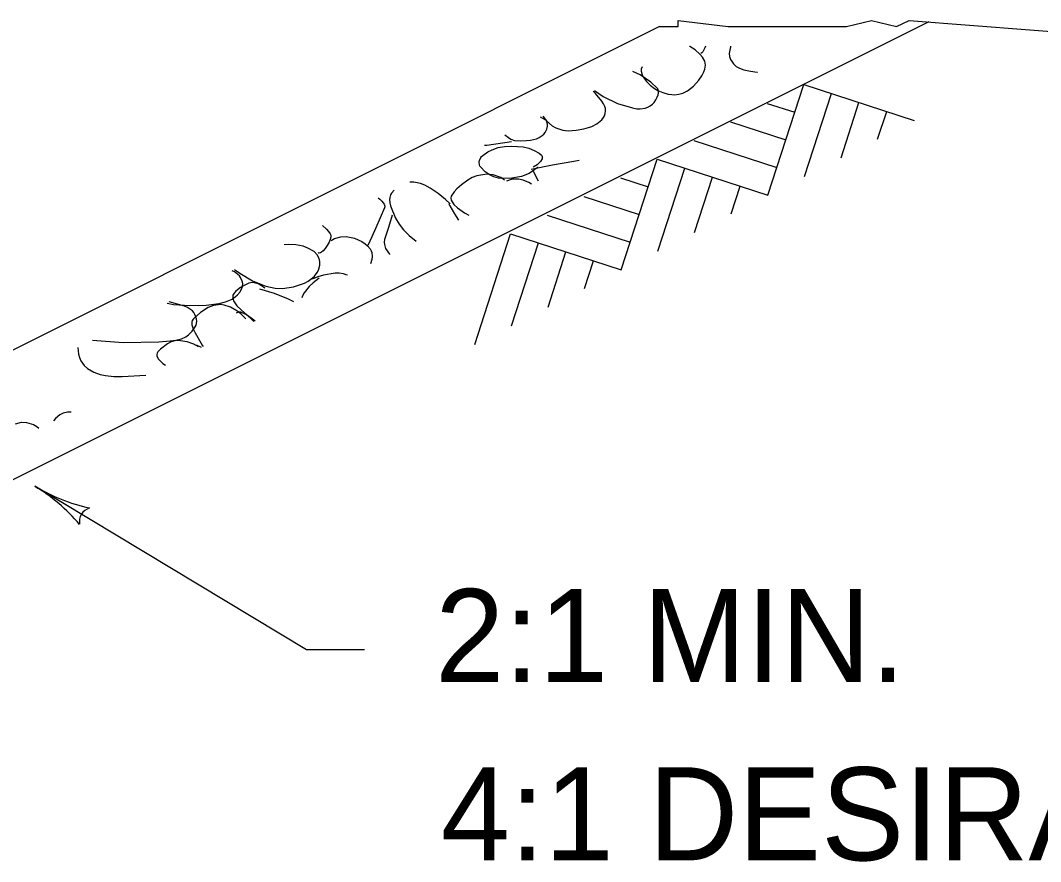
# Model space of a CAD drawing. Extents: x 997.6 to 1036.6, y 998.9 to 1071.3.
# Drawn here: x 1019.971 to 1022.164, y 1009.671 to 1011.481 of the extents above; entities that cross this region are included whole.
import ezdxf

# ---------------------------------------------------------------- set-up
doc = ezdxf.new("R2010")
doc.units = 0
doc.layers.add('Level 1', color=7, linetype='Continuous')
doc.layers.add('Level 5', color=7, linetype='Continuous')

msp = doc.modelspace()

# ---------------------------------------------------------------- linework, layer by layer
at = {"layer": 'Level 1'}
for p, q in [((1021.9242, 1011.4773), (1018.3477, 1009.6892)), ((1021.3449, 1011.4673), (1019.7947, 1010.6921)), ((1021.5778, 1011.1046), (1021.655, 1011.3425)), ((1021.655, 1011.3425), (1021.8928, 1011.2653)), ((1021.6565, 1011.1448), (1021.7145, 1011.3232)), ((1021.5763, 1011.3023), (1021.6357, 1011.283)), ((1021.7352, 1011.1849), (1021.7738, 1011.3038)), ((1021.814, 1011.225), (1021.8334, 1011.2844)), ((1021.4975, 1011.2623), (1021.6164, 1011.2235)), ((1021.4188, 1011.2222), (1021.5971, 1011.1641)), ((1021.2627, 1010.9442), (1021.3399, 1011.1819)), ((1021.3399, 1011.1819), (1021.5778, 1011.1046)), ((1021.3415, 1010.9843), (1021.3994, 1011.1626)), ((1021.2612, 1011.1418), (1021.3207, 1011.1224)), ((1021.4202, 1011.0244), (1021.4588, 1011.1433)), ((1021.4991, 1011.0645), (1021.5183, 1011.124)), ((1021.1823, 1011.1017), (1021.3013, 1011.063)), ((1021.1037, 1011.0616), (1021.2821, 1011.0035)), ((1020.9477, 1010.7836), (1021.0248, 1011.0213)), ((1021.0248, 1011.0213), (1021.2627, 1010.9442)), ((1021.0264, 1010.8238), (1021.0844, 1011.0022)), ((1021.1052, 1010.8639), (1021.1438, 1010.9828)), ((1021.1839, 1010.9039), (1021.2033, 1010.9634)), ((1020.5857, 1010.1268), (1020.0014, 1010.4789)), ((1020.7107, 1010.1268), (1020.5857, 1010.1268))]:
    msp.add_line(p, q, dxfattribs=at)
msp.add_lwpolyline([(1021.3449, 1011.4673), (1021.3852, 1011.4673), (1021.3852, 1011.4807), (1021.4925, 1011.4673), (1021.7473, 1011.4673), (1021.801, 1011.4807), (1021.8547, 1011.4673), (1021.8815, 1011.4807), (1022.4006, 1011.4405)], dxfattribs=at)
for centre, radius, start, end in [((1020.2032, 1010.8138), 0.3909, 238.9136, 238.9258), ((1020.2032, 1010.8138), 0.3909, 238.9258, 257.5946), ((1019.7996, 1010.1441), 0.3909, 40.273, 58.9197), ((1020.1287, 1010.4022), 0.0313, 107.7004, 189.8171)]:
    msp.add_arc(centre, radius, start, end, dxfattribs=at)
at = {"layer": 'Level 5'}
for points in [[(1021.4103, 1011.4246), (1021.4091, 1011.4251)], [(1021.4219, 1011.4172), (1021.4103, 1011.4246)], [(1021.4424, 1011.4217), (1021.4381, 1011.4134)], [(1021.4438, 1011.4251), (1021.4424, 1011.4217)], [(1021.4973, 1011.4238), (1021.4949, 1011.4096)], [(1021.4978, 1011.4251), (1021.4973, 1011.4238)], [(1021.4318, 1011.4084), (1021.4219, 1011.4172)], [(1021.4371, 1011.4019), (1021.4318, 1011.4084)], [(1021.4359, 1011.4108), (1021.4337, 1011.4097)], [(1021.4381, 1011.4134), (1021.4359, 1011.4108)], [(1021.4422, 1011.3927), (1021.4371, 1011.4019)], [(1021.4949, 1011.4096), (1021.4956, 1011.4029)], [(1021.4956, 1011.4029), (1021.4976, 1011.3968)], [(1021.3077, 1011.381), (1021.3058, 1011.3756)], [(1021.4436, 1011.3844), (1021.4422, 1011.3927)], [(1021.4423, 1011.3757), (1021.4436, 1011.3844)], [(1021.4976, 1011.3968), (1021.5008, 1011.3912)], [(1021.5008, 1011.3912), (1021.504, 1011.3871)], [(1021.504, 1011.3871), (1021.5098, 1011.3817)], [(1021.5098, 1011.3817), (1021.5168, 1011.3777)], [(1021.5168, 1011.3777), (1021.5263, 1011.3743)], [(1021.3032, 1011.3633), (1021.2874, 1011.3709)], [(1021.3261, 1011.348), (1021.3032, 1011.3633)], [(1021.3058, 1011.3756), (1021.3054, 1011.3715)], [(1021.3054, 1011.3715), (1021.3073, 1011.3639)], [(1021.3073, 1011.3639), (1021.3103, 1011.3581)], [(1021.3103, 1011.3581), (1021.317, 1011.3495)], [(1021.4294, 1011.3521), (1021.4362, 1011.3618)], [(1021.4362, 1011.3618), (1021.4402, 1011.3697)], [(1021.4402, 1011.3697), (1021.4423, 1011.3757)], [(1021.5263, 1011.3743), (1021.5406, 1011.3712)], [(1021.5406, 1011.3712), (1021.5552, 1011.3692)], [(1021.5552, 1011.3692), (1021.5554, 1011.3691)], [(1021.317, 1011.3495), (1021.325, 1011.3414)], [(1021.325, 1011.3414), (1021.3342, 1011.3341)], [(1021.3399, 1011.335), (1021.3261, 1011.348)], [(1021.3342, 1011.3341), (1021.3413, 1011.3299)], [(1021.3411, 1011.3333), (1021.3399, 1011.335)], [(1021.3419, 1011.3314), (1021.3411, 1011.3333)], [(1021.4051, 1011.3295), (1021.4178, 1011.3393)], [(1021.4178, 1011.3393), (1021.4294, 1011.3521)], [(1021.207, 1011.3235), (1021.2022, 1011.3285)], [(1021.2048, 1011.3298), (1021.2239, 1011.317)], [(1021.2206, 1011.3073), (1021.207, 1011.3235)], [(1021.2239, 1011.317), (1021.2548, 1011.3023)], [(1021.3368, 1011.3098), (1021.3399, 1011.3159)], [(1021.3399, 1011.3159), (1021.3417, 1011.3206)], [(1021.3413, 1011.3299), (1021.352, 1011.3254)], [(1021.3417, 1011.3206), (1021.3424, 1011.3244)], [(1021.3426, 1011.3273), (1021.3419, 1011.3314)], [(1021.3424, 1011.3244), (1021.3426, 1011.3273)], [(1021.352, 1011.3254), (1021.3633, 1011.3223)], [(1021.3633, 1011.3223), (1021.3712, 1011.321)], [(1021.3712, 1011.321), (1021.3773, 1011.3208)], [(1021.3773, 1011.3208), (1021.3864, 1011.3217)], [(1021.3864, 1011.3217), (1021.3953, 1011.3244)], [(1021.3953, 1011.3244), (1021.4051, 1011.3295)], [(1021.2247, 1011.3013), (1021.2206, 1011.3073)], [(1021.2274, 1011.2953), (1021.2247, 1011.3013)], [(1021.2285, 1011.2913), (1021.2274, 1011.2953)], [(1021.2291, 1011.286), (1021.2285, 1011.2913)], [(1021.2548, 1011.3023), (1021.2867, 1011.2924)], [(1021.2867, 1011.2924), (1021.296, 1011.2907)], [(1021.296, 1011.2907), (1021.3033, 1011.2903)], [(1021.3033, 1011.2903), (1021.3143, 1011.2919)], [(1021.3143, 1011.2919), (1021.3198, 1011.2938)], [(1021.3198, 1011.2938), (1021.325, 1011.2967)], [(1021.325, 1011.2967), (1021.3301, 1011.3007)], [(1021.3301, 1011.3007), (1021.3331, 1011.3041)], [(1021.3331, 1011.3041), (1021.3368, 1011.3098)], [(1021.0991, 1011.2669), (1021.0893, 1011.2723)], [(1021.0938, 1011.2746), (1021.1018, 1011.2644)], [(1021.2206, 1011.2669), (1021.2243, 1011.2716)], [(1021.2243, 1011.2716), (1021.2264, 1011.2752)], [(1021.2264, 1011.2752), (1021.2284, 1011.2806)], [(1021.2284, 1011.2806), (1021.2291, 1011.286)], [(1021.1011, 1011.2651), (1021.0991, 1011.2669)], [(1021.0992, 1011.2396), (1021.1027, 1011.247)], [(1021.1026, 1011.2628), (1021.1011, 1011.2651)], [(1021.1018, 1011.2644), (1021.114, 1011.2541)], [(1021.104, 1011.2572), (1021.1026, 1011.2628)], [(1021.1027, 1011.247), (1021.1039, 1011.2529)], [(1021.1039, 1011.2529), (1021.104, 1011.2572)], [(1021.114, 1011.2541), (1021.1221, 1011.2495)], [(1021.1221, 1011.2495), (1021.1369, 1011.2448)], [(1021.1656, 1011.2444), (1021.1823, 1011.2477)], [(1021.1823, 1011.2477), (1021.1923, 1011.2503)], [(1021.1923, 1011.2503), (1021.1996, 1011.2527)], [(1021.1996, 1011.2527), (1021.2103, 1011.2581)], [(1021.2103, 1011.2581), (1021.2206, 1011.2669)], [(1021.0124, 1011.2342), (1021.0203, 1011.2285)], [(1021.0203, 1011.2285), (1021.025, 1011.2255)], [(1021.025, 1011.2255), (1021.0334, 1011.2225)], [(1021.0673, 1011.2229), (1021.0801, 1011.2263)], [(1021.0801, 1011.2263), (1021.0863, 1011.2291)], [(1021.0863, 1011.2291), (1021.0927, 1011.2328)], [(1021.0927, 1011.2328), (1021.0964, 1011.2359)], [(1021.0964, 1011.2359), (1021.0992, 1011.2396)], [(1021.1369, 1011.2448), (1021.1484, 1011.2435)], [(1021.1484, 1011.2435), (1021.1656, 1011.2444)], [(1020.9683, 1011.2122), (1020.9733, 1011.2125)], [(1020.9733, 1011.2125), (1021.0267, 1011.22)], [(1020.9761, 1011.1979), (1020.9848, 1011.2023)], [(1020.9848, 1011.2023), (1020.998, 1011.207)], [(1020.998, 1011.207), (1021.0118, 1011.2093)], [(1021.0118, 1011.2093), (1021.0276, 1011.2103)], [(1021.0276, 1011.2103), (1021.0517, 1011.2085)], [(1021.0334, 1011.2225), (1021.0461, 1011.2214)], [(1021.0461, 1011.2214), (1021.0587, 1011.2221)], [(1021.0517, 1011.2085), (1021.0637, 1011.2056)], [(1021.0587, 1011.2221), (1021.0673, 1011.2229)], [(1021.0637, 1011.2056), (1021.0757, 1011.2008)], [(1020.9572, 1011.1756), (1020.9579, 1011.1797)], [(1020.9579, 1011.1797), (1020.9606, 1011.1855)], [(1020.9606, 1011.1855), (1020.9625, 1011.1881)], [(1020.9625, 1011.1881), (1020.9648, 1011.1903)], [(1020.9648, 1011.1903), (1020.9761, 1011.1979)], [(1021.0757, 1011.2008), (1021.0861, 1011.195)], [(1021.0861, 1011.195), (1021.0902, 1011.1916)], [(1021.0923, 1011.1826), (1021.0893, 1011.1775)], [(1021.0902, 1011.1916), (1021.0917, 1011.1898)], [(1021.0917, 1011.1898), (1021.0927, 1011.1881)], [(1021.0929, 1011.1853), (1021.0923, 1011.1826)], [(1021.0927, 1011.1881), (1021.0929, 1011.1853)], [(1020.9576, 1011.1703), (1020.9572, 1011.1756)], [(1020.9586, 1011.1674), (1020.9576, 1011.1703)], [(1020.9606, 1011.1647), (1020.9586, 1011.1674)], [(1020.9703, 1011.1553), (1020.9606, 1011.1647)], [(1021.0842, 1011.1647), (1021.0644, 1011.1517)], [(1021.115, 1011.1693), (1021.0693, 1011.1603)], [(1021.0819, 1011.1703), (1021.0735, 1011.1647)], [(1021.0893, 1011.1775), (1021.0819, 1011.1703)], [(1021.1609, 1011.1774), (1021.115, 1011.1693)], [(1021.1719, 1011.1793), (1021.1609, 1011.1774)], [(1020.9329, 1011.137), (1020.9193, 1011.127)], [(1020.9423, 1011.1425), (1020.9329, 1011.137)], [(1020.9523, 1011.1465), (1020.9423, 1011.1425)], [(1020.9733, 1011.1498), (1020.9523, 1011.1465)], [(1020.981, 1011.1478), (1020.9703, 1011.1553)], [(1020.9869, 1011.1486), (1020.9733, 1011.1498)], [(1020.9886, 1011.144), (1020.981, 1011.1478)], [(1021.0035, 1011.1426), (1020.9869, 1011.1486)], [(1020.999, 1011.1412), (1020.9886, 1011.144)], [(1021.0233, 1011.1403), (1020.999, 1011.1412)], [(1021.0118, 1011.137), (1021.0035, 1011.1426)], [(1021.0283, 1011.1392), (1021.016, 1011.1348)], [(1021.0483, 1011.1452), (1021.0233, 1011.1403)], [(1021.0419, 1011.1393), (1021.0283, 1011.1392)], [(1021.0515, 1011.1371), (1021.0419, 1011.1393)], [(1021.0644, 1011.1517), (1021.0483, 1011.1452)], [(1021.0642, 1011.132), (1021.0515, 1011.1371)], [(1021.0735, 1011.1561), (1021.0837, 1011.1355)], [(1020.7743, 1011.1157), (1020.7688, 1011.1093)], [(1020.8167, 1011.1328), (1020.8084, 1011.1327)], [(1020.8308, 1011.1297), (1020.8167, 1011.1328)], [(1020.8402, 1011.1262), (1020.8308, 1011.1297)], [(1020.8519, 1011.1199), (1020.8402, 1011.1262)], [(1020.8692, 1011.1083), (1020.8519, 1011.1199)], [(1020.9094, 1011.1187), (1020.9033, 1011.1123)], [(1020.9193, 1011.127), (1020.9094, 1011.1187)], [(1021.0696, 1011.1285), (1021.0642, 1011.132)], [(1020.7403, 1011.0988), (1020.7433, 1011.0964)], [(1020.7433, 1011.0964), (1020.7478, 1011.0918)], [(1020.7478, 1011.0918), (1020.751, 1011.0883)], [(1020.7648, 1011.0998), (1020.7643, 1011.0951)], [(1020.7643, 1011.0951), (1020.7649, 1011.0881)], [(1020.7668, 1011.1058), (1020.7648, 1011.0998)], [(1020.7688, 1011.1093), (1020.7668, 1011.1058)], [(1020.8849, 1011.0955), (1020.8692, 1011.1083)], [(1020.8945, 1011.0858), (1020.8849, 1011.0955)], [(1020.8972, 1011.1029), (1020.8961, 1011.0985)], [(1020.8961, 1011.0985), (1020.8967, 1011.0943)], [(1020.8967, 1011.0943), (1020.9029, 1011.0844)], [(1020.9033, 1011.1123), (1020.8972, 1011.1029)], [(1020.7539, 1011.0773), (1020.7443, 1011.056)], [(1020.751, 1011.0883), (1020.7528, 1011.0856)], [(1020.7528, 1011.0856), (1020.7544, 1011.0814)], [(1020.7545, 1011.0794), (1020.7539, 1011.0773)], [(1020.7544, 1011.0814), (1020.7545, 1011.0794)], [(1020.7649, 1011.0881), (1020.7667, 1011.0815)], [(1020.7667, 1011.0815), (1020.7775, 1011.0552)], [(1020.8934, 1011.0836), (1020.8924, 1011.0858)], [(1020.8945, 1011.0815), (1020.8934, 1011.0836)], [(1020.905, 1011.0643), (1020.8945, 1011.0815)], [(1020.9029, 1011.0844), (1020.9107, 1011.0772)], [(1020.9107, 1011.0772), (1020.9253, 1011.0669)], [(1020.7443, 1011.056), (1020.7348, 1011.0347)], [(1020.7702, 1011.0618), (1020.762, 1011.0354)], [(1020.7775, 1011.0552), (1020.785, 1011.0425)], [(1020.9133, 1011.0512), (1020.905, 1011.0643)], [(1020.9253, 1011.0669), (1020.9347, 1011.0618)], [(1020.6204, 1011.0392), (1020.6289, 1011.0319)], [(1020.6289, 1011.0319), (1020.6332, 1011.027)], [(1020.6332, 1011.027), (1020.6368, 1011.0218)], [(1020.7348, 1011.0347), (1020.7262, 1011.0155)], [(1020.762, 1011.0354), (1020.7539, 1011.0091)], [(1020.785, 1011.0425), (1020.7943, 1011.0303)], [(1020.7943, 1011.0303), (1020.8065, 1011.0178)], [(1020.6378, 1011.0113), (1020.6348, 1011.0037)], [(1020.6368, 1011.0218), (1020.6379, 1011.019)], [(1020.6383, 1011.0163), (1020.6378, 1011.0113)], [(1020.6379, 1011.019), (1020.6383, 1011.0163)], [(1020.6388, 1011.007), (1020.6458, 1011.0113)], [(1020.6458, 1011.0113), (1020.6599, 1011.0153)], [(1020.6599, 1011.0153), (1020.6713, 1011.0156)], [(1020.6713, 1011.0156), (1020.6888, 1011.0123)], [(1020.6888, 1011.0123), (1020.7048, 1011.0048)], [(1020.7048, 1011.0048), (1020.7119, 1011)], [(1020.7262, 1011.0155), (1020.7177, 1010.9963)], [(1020.7539, 1011.0091), (1020.7529, 1011.0034)], [(1020.8065, 1011.0178), (1020.8218, 1011.0058)], [(1020.5472, 1010.9984), (1020.5376, 1010.9979)], [(1020.563, 1010.9977), (1020.5472, 1010.9984)], [(1020.5786, 1010.9948), (1020.563, 1010.9977)], [(1020.5889, 1010.9911), (1020.5786, 1010.9948)], [(1020.6026, 1010.9835), (1020.5889, 1010.9911)], [(1020.6091, 1010.9768), (1020.6026, 1010.9835)], [(1020.6184, 1010.9822), (1020.6163, 1010.9806)], [(1020.6216, 1010.9851), (1020.6184, 1010.9822)], [(1020.6257, 1010.9899), (1020.6216, 1010.9851)], [(1020.6303, 1010.9963), (1020.6257, 1010.9899)], [(1020.6348, 1011.0037), (1020.6303, 1010.9963)], [(1020.7119, 1011), (1020.7168, 1010.996)], [(1020.7168, 1010.996), (1020.7227, 1010.9892)], [(1020.7227, 1010.9892), (1020.7248, 1010.9854)], [(1020.7248, 1010.9854), (1020.7262, 1010.9813)], [(1020.7529, 1011.0034), (1020.7533, 1010.9985)], [(1020.7533, 1010.9985), (1020.756, 1010.9901)], [(1020.756, 1010.9901), (1020.7642, 1010.9778)], [(1020.613, 1010.9684), (1020.6091, 1010.9768)], [(1020.6121, 1010.9802), (1020.6111, 1010.9813)], [(1020.6133, 1010.9798), (1020.6121, 1010.9802)], [(1020.6143, 1010.9623), (1020.613, 1010.9684)], [(1020.6163, 1010.9806), (1020.6133, 1010.9798)], [(1020.6143, 1010.954), (1020.6143, 1010.9623)], [(1020.7262, 1010.9665), (1020.7237, 1010.9573)], [(1020.7262, 1010.9813), (1020.7269, 1010.9729)], [(1020.7269, 1010.9729), (1020.7262, 1010.9665)], [(1020.7642, 1010.9778), (1020.7645, 1010.9774)], [(1020.4308, 1010.9401), (1020.426, 1010.9424)], [(1020.4385, 1010.9345), (1020.4308, 1010.9401)], [(1020.4312, 1010.945), (1020.4428, 1010.9367)], [(1020.6027, 1010.9308), (1020.609, 1010.9388)], [(1020.609, 1010.9388), (1020.6117, 1010.9437)], [(1020.6117, 1010.9437), (1020.6143, 1010.954)], [(1020.4416, 1010.9313), (1020.4385, 1010.9345)], [(1020.4442, 1010.9278), (1020.4416, 1010.9313)], [(1020.4428, 1010.9367), (1020.47, 1010.9208)], [(1020.4476, 1010.9201), (1020.4442, 1010.9278)], [(1020.4486, 1010.9148), (1020.4476, 1010.9201)], [(1020.4692, 1010.9168), (1020.462, 1010.9153)], [(1020.4768, 1010.9158), (1020.4692, 1010.9168)], [(1020.47, 1010.9208), (1020.4982, 1010.9089)], [(1020.5813, 1010.9153), (1020.5896, 1010.9198)], [(1020.5896, 1010.9198), (1020.5953, 1010.9238)], [(1020.6003, 1010.9163), (1020.5915, 1010.9081)], [(1020.5953, 1010.9238), (1020.6027, 1010.9308)], [(1020.6104, 1010.9292), (1020.5983, 1010.9238)], [(1020.6133, 1010.926), (1020.6003, 1010.9163)], [(1020.6227, 1010.9329), (1020.6104, 1010.9292)], [(1020.6473, 1010.9367), (1020.6227, 1010.9329)], [(1020.6563, 1010.9368), (1020.6473, 1010.9367)], [(1020.6653, 1010.9355), (1020.6563, 1010.9368)], [(1020.6713, 1010.9338), (1020.6653, 1010.9355)], [(1020.6738, 1010.9326), (1020.6713, 1010.9338)], [(1020.4338, 1010.8982), (1020.4302, 1010.894)], [(1020.4438, 1010.9059), (1020.4338, 1010.8982)], [(1020.4373, 1010.8902), (1020.4429, 1010.8972)], [(1020.4429, 1010.8972), (1020.4471, 1010.9047)], [(1020.4516, 1010.9105), (1020.4438, 1010.9059)], [(1020.4471, 1010.9047), (1020.4482, 1010.9081)], [(1020.4482, 1010.9081), (1020.4486, 1010.9148)], [(1020.462, 1010.9153), (1020.4516, 1010.9105)], [(1020.4818, 1010.9142), (1020.4768, 1010.9158)], [(1020.4883, 1010.9107), (1020.4818, 1010.9142)], [(1020.5167, 1010.8936), (1020.4854, 1010.9025)], [(1020.4961, 1010.9047), (1020.4883, 1010.9107)], [(1020.4982, 1010.9089), (1020.5183, 1010.9045)], [(1020.5183, 1010.9045), (1020.5339, 1010.9041)], [(1020.5339, 1010.9041), (1020.5578, 1010.9075)], [(1020.5578, 1010.9075), (1020.5813, 1010.9153)], [(1020.5809, 1010.8948), (1020.5773, 1010.888)], [(1020.5915, 1010.9081), (1020.5809, 1010.8948)], [(1020.2861, 1010.8728), (1020.2999, 1010.8699)], [(1020.3234, 1010.8663), (1020.2909, 1010.8753)], [(1020.3982, 1010.8717), (1020.4119, 1010.8753)], [(1020.4119, 1010.8753), (1020.4258, 1010.8813)], [(1020.4258, 1010.8813), (1020.4328, 1010.8859)], [(1020.4278, 1010.8898), (1020.4271, 1010.8833)], [(1020.4271, 1010.8833), (1020.4288, 1010.8774)], [(1020.4302, 1010.894), (1020.4278, 1010.8898)], [(1020.4288, 1010.8774), (1020.4362, 1010.8669)], [(1020.4328, 1010.8859), (1020.4373, 1010.8902)], [(1020.5472, 1010.8813), (1020.5167, 1010.8936)], [(1020.5587, 1010.8756), (1020.5472, 1010.8813)], [(1020.5773, 1010.888), (1020.5758, 1010.8841)], [(1020.2999, 1010.8699), (1020.3353, 1010.8672)], [(1020.3303, 1010.8633), (1020.3234, 1010.8663)], [(1020.3366, 1010.8592), (1020.3303, 1010.8633)], [(1020.3353, 1010.8672), (1020.3703, 1010.8684)], [(1020.3405, 1010.8557), (1020.3366, 1010.8592)], [(1020.3434, 1010.8521), (1020.3405, 1010.8557)], [(1020.3576, 1010.8528), (1020.3426, 1010.8386)], [(1020.3459, 1010.848), (1020.3434, 1010.8521)], [(1020.3743, 1010.8631), (1020.3576, 1010.8528)], [(1020.3703, 1010.8684), (1020.3982, 1010.8717)], [(1020.3857, 1010.8673), (1020.3743, 1010.8631)], [(1020.4006, 1010.8693), (1020.3857, 1010.8673)], [(1020.4087, 1010.8684), (1020.4006, 1010.8693)], [(1020.4223, 1010.8638), (1020.4087, 1010.8684)], [(1020.4358, 1010.856), (1020.4223, 1010.8638)], [(1020.4394, 1010.8533), (1020.4343, 1010.8513)], [(1020.4446, 1010.8493), (1020.4358, 1010.856)], [(1020.4362, 1010.8669), (1020.4534, 1010.8511)], [(1020.445, 1010.8531), (1020.4394, 1010.8533)], [(1020.457, 1010.8473), (1020.445, 1010.8531)], [(1020.4534, 1010.8511), (1020.4726, 1010.8365)], [(1020.3403, 1010.8351), (1020.3393, 1010.8318)], [(1020.3393, 1010.8318), (1020.3394, 1010.826)], [(1020.3426, 1010.8386), (1020.3403, 1010.8351)], [(1020.3491, 1010.8391), (1020.3459, 1010.848)], [(1020.3486, 1010.8254), (1020.3498, 1010.833)], [(1020.3498, 1010.833), (1020.3491, 1010.8391)], [(1020.4556, 1010.8386), (1020.4446, 1010.8493)], [(1020.4653, 1010.8405), (1020.457, 1010.8473)], [(1020.4725, 1010.8328), (1020.4653, 1010.8405)], [(1020.4726, 1010.8365), (1020.4756, 1010.8344)], [(1020.3323, 1010.8045), (1020.3403, 1010.8126)], [(1020.3394, 1010.826), (1020.3425, 1010.8171)], [(1020.3403, 1010.8126), (1020.3468, 1010.8216)], [(1020.3425, 1010.8171), (1020.3468, 1010.8088)], [(1020.3468, 1010.8216), (1020.3486, 1010.8254)], [(1020.3468, 1010.8088), (1020.3615, 1010.7821)], [(1020.1254, 1010.7929), (1020.1913, 1010.7876)], [(1020.1913, 1010.7876), (1020.2681, 1010.7896)], [(1020.2681, 1010.7896), (1020.2926, 1010.7913)], [(1020.2872, 1010.7853), (1020.2717, 1010.7738)], [(1020.2949, 1010.7895), (1020.2872, 1010.7853)], [(1020.2926, 1010.7913), (1020.3048, 1010.793)], [(1020.3028, 1010.7915), (1020.2949, 1010.7895)], [(1020.308, 1010.7919), (1020.3028, 1010.7915)], [(1020.3048, 1010.793), (1020.3171, 1010.796)], [(1020.3149, 1010.7917), (1020.308, 1010.7919)], [(1020.3294, 1010.7892), (1020.3149, 1010.7917)], [(1020.3171, 1010.796), (1020.3262, 1010.8001)], [(1020.3262, 1010.8001), (1020.3323, 1010.8045)], [(1020.3438, 1010.7841), (1020.3294, 1010.7892)], [(1020.094, 1010.7773), (1020.0947, 1010.7703)], [(1020.0947, 1010.7703), (1020.0958, 1010.7629)], [(1020.0958, 1010.7629), (1020.0976, 1010.7555)], [(1020.2645, 1010.7648), (1020.2638, 1010.7619)], [(1020.2662, 1010.7678), (1020.2645, 1010.7648)], [(1020.2717, 1010.7738), (1020.2662, 1010.7678)], [(1020.3533, 1010.7789), (1020.3438, 1010.7841)], [(1020.3509, 1010.7813), (1020.3448, 1010.7832)], [(1020.3569, 1010.7788), (1020.3509, 1010.7813)], [(1020.3599, 1010.7771), (1020.3569, 1010.7788)], [(1020.3615, 1010.7821), (1020.3638, 1010.779)], [(1020.0976, 1010.7555), (1020.1003, 1010.7487)], [(1020.1003, 1010.7487), (1020.1078, 1010.7384)], [(1020.2638, 1010.7619), (1020.2641, 1010.7584)], [(1020.2641, 1010.7584), (1020.2675, 1010.7523)], [(1020.2675, 1010.7523), (1020.2772, 1010.7431)], [(1020.2772, 1010.7431), (1020.2828, 1010.7389)], [(1020.1078, 1010.7384), (1020.1152, 1010.7319)], [(1020.1152, 1010.7319), (1020.1283, 1010.7243)], [(1020.1283, 1010.7243), (1020.1423, 1010.7193)], [(1020.1423, 1010.7193), (1020.154, 1010.7166)], [(1020.154, 1010.7166), (1020.1716, 1010.7148)], [(1020.1716, 1010.7148), (1020.1892, 1010.715)], [(1020.1892, 1010.715), (1020.2406, 1010.718)], [(1020.0557, 1010.6323), (1020.0463, 1010.6248)], [(1020.0625, 1010.6358), (1020.0557, 1010.6323)], [(1020.072, 1010.6383), (1020.0625, 1010.6358)], [(1020.0797, 1010.6383), (1020.072, 1010.6383)], [(1019.9601, 1010.6133), (1019.973, 1010.6163)], [(1019.973, 1010.6163), (1019.9835, 1010.6159)], [(1019.9835, 1010.6159), (1019.9991, 1010.6113)], [(1019.9991, 1010.6113), (1020.0062, 1010.6073)], [(1020.0463, 1010.6248), (1020.0419, 1010.6197)], [(1020.0062, 1010.6073), (1020.0101, 1010.6039)]]:
    msp.add_lwpolyline(points, dxfattribs=at)

# ---------------------------------------------------------------- texts
at = {"layer": 'Level 1'}
for s, p in [('2:1 MIN.', (1020.8626, 1010.0578)), ('4:1 DESIRABLE', (1020.8749, 1009.6743))]:
    msp.add_text(s, height=0.2, dxfattribs=at).set_placement(p)

doc.saveas('drawing.dxf')
